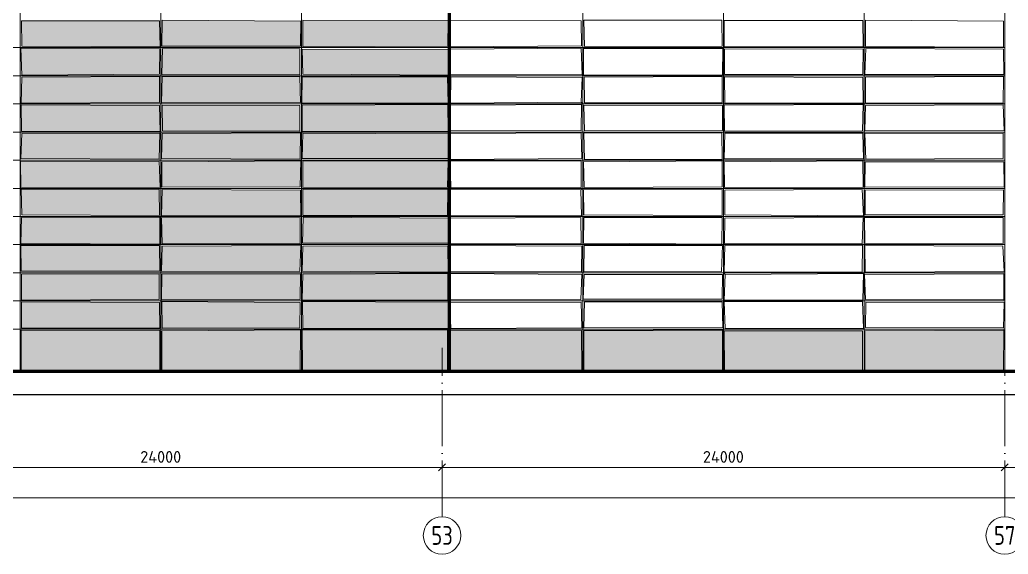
# Model space of a CAD drawing. Extents: x -50000 to 1632000, y -47600 to 308800.
# Drawn here: x 293987 to 336150, y 213200 to 235987 of the extents above; entities that cross this region are included whole.
import ezdxf
from ezdxf.enums import TextEntityAlignment as Align

# ---------------------------------------------------------------- set-up
doc = ezdxf.new("R2010")
doc.units = 0
doc.header["$MEASUREMENT"] = 0
doc.linetypes.add('ACAD_ISO04W100', pattern=[30, 24, -3, 0, -3])
doc.layers.get('Defpoints').update_dxf_attribs({"color": 6})
doc.layers.add('1', color=7, linetype='Continuous')
doc.styles.get("Standard").update_dxf_attribs({"font": 'isocpeur.ttf'})
doc.dimstyles.get("Standard").update_dxf_attribs({"dimscale": 200, "dimtxt": 2.5, "dimasz": 1.5, "dimexe": 1.5, "dimexo": 5, "dimgap": 1, "dimtad": 1, "dimtoh": 1, "dimdec": 0, "dimrnd": 10, "dimzin": 0, "dimtxsty": 'Standard', "dimblk": 'OBLIQUE', "dimcen": 1, "dimdle": 1.5, "dimclrd": 256, "dimclre": 256, "dimclrt": 256, "dimadec": 0, "dimazin": 0, "dimtfac": 1, "dimtdec": 0, "dimtix": 1, "dimtmove": 0, "dimatfit": 3, "dimldrblk": 'NONE', "dimfxl": 1, "dimtolj": 1, "dimtzin": 0, "dimlwd": 18, "dimlwe": 18, "dimarcsym": 1})

# ---------------------------------------------------------------- blocks, each defined once
blk = doc.blocks.new('_Oblique')
at = {"color": 0, "linetype": 'ByBlock', "lineweight": -2}
blk.add_line((-0.5, -0.5), (0.5, 0.5), dxfattribs=at)
blk = doc.blocks.new('*D4')
at = {"layer": '1', "linetype": 'Continuous', "lineweight": 18, "transparency": 16777216}
blk.add_line((-300, 215600), (402300, 215600), dxfattribs=at)
at = {"layer": 'Defpoints', "color": 0, "linetype": 'Continuous', "transparency": 16777216}
for p in [(0, 220000), (402000, 220000), (402000, 215600)]:
    blk.add_point(p, dxfattribs=at)
at = {"layer": '1', "linetype": 'Continuous', "lineweight": 18, "transparency": 16777216, "xscale": 300, "yscale": 300, "zscale": 300, "rotation": 180}
blk.add_blockref('_Oblique', (0, 215600), dxfattribs=at)
at = {"layer": '1', "linetype": 'Continuous', "lineweight": 18, "transparency": 16777216, "xscale": 300, "yscale": 300, "zscale": 300}
blk.add_blockref('_Oblique', (402000, 215600), dxfattribs=at)
at = {"layer": '1', "linetype": 'Continuous', "lineweight": 18, "transparency": 16777216, "insert": (201000, 216050), "char_height": 500, "attachment_point": 5}
blk.add_mtext('\\A1;402000', dxfattribs=at)
blk = doc.blocks.new('_None')
blk = doc.blocks.new('*D15')
at = {"layer": '1', "linetype": 'Continuous', "lineweight": 18, "transparency": 16777216}
blk.add_line((287700, 216900), (312300, 216900), dxfattribs=at)
at = {"layer": 'Defpoints', "color": 0, "linetype": 'Continuous', "transparency": 16777216}
for p in [(288000, 220000), (312000, 220000), (312000, 216900)]:
    blk.add_point(p, dxfattribs=at)
at = {"layer": '1', "linetype": 'Continuous', "lineweight": 18, "transparency": 16777216, "xscale": 300, "yscale": 300, "zscale": 300, "rotation": 180}
blk.add_blockref('_Oblique', (288000, 216900), dxfattribs=at)
at = {"layer": '1', "linetype": 'Continuous', "lineweight": 18, "transparency": 16777216, "xscale": 300, "yscale": 300, "zscale": 300}
blk.add_blockref('_Oblique', (312000, 216900), dxfattribs=at)
at = {"layer": '1', "linetype": 'Continuous', "lineweight": 18, "transparency": 16777216, "insert": (300000, 217350), "char_height": 500, "attachment_point": 5}
blk.add_mtext('\\A1;24000', dxfattribs=at)
blk = doc.blocks.new('*D16')
at = {"layer": '1', "linetype": 'Continuous', "lineweight": 18, "transparency": 16777216}
blk.add_line((311700, 216900), (336300, 216900), dxfattribs=at)
at = {"layer": 'Defpoints', "color": 0, "linetype": 'Continuous', "transparency": 16777216}
for p in [(312000, 220000), (336000, 220000), (336000, 216900)]:
    blk.add_point(p, dxfattribs=at)
at = {"layer": '1', "linetype": 'Continuous', "lineweight": 18, "transparency": 16777216, "xscale": 300, "yscale": 300, "zscale": 300, "rotation": 180}
blk.add_blockref('_Oblique', (312000, 216900), dxfattribs=at)
at = {"layer": '1', "linetype": 'Continuous', "lineweight": 18, "transparency": 16777216, "xscale": 300, "yscale": 300, "zscale": 300}
blk.add_blockref('_Oblique', (336000, 216900), dxfattribs=at)
at = {"layer": '1', "linetype": 'Continuous', "lineweight": 18, "transparency": 16777216, "insert": (324000, 217350), "char_height": 500, "attachment_point": 5}
blk.add_mtext('\\A1;24000', dxfattribs=at)
blk = doc.blocks.new('*D17')
at = {"layer": '1', "linetype": 'Continuous', "lineweight": 18, "transparency": 16777216}
blk.add_line((335700, 216900), (402300, 216900), dxfattribs=at)
at = {"layer": 'Defpoints', "color": 0, "linetype": 'Continuous', "transparency": 16777216}
for p in [(336000, 220000), (402000, 220000), (402000, 216900)]:
    blk.add_point(p, dxfattribs=at)
at = {"layer": '1', "linetype": 'Continuous', "lineweight": 18, "transparency": 16777216, "xscale": 300, "yscale": 300, "zscale": 300, "rotation": 180}
blk.add_blockref('_Oblique', (336000, 216900), dxfattribs=at)
at = {"layer": '1', "linetype": 'Continuous', "lineweight": 18, "transparency": 16777216, "xscale": 300, "yscale": 300, "zscale": 300}
blk.add_blockref('_Oblique', (402000, 216900), dxfattribs=at)
at = {"layer": '1', "linetype": 'Continuous', "lineweight": 18, "transparency": 16777216, "insert": (369000, 217350), "char_height": 500, "attachment_point": 5}
blk.add_mtext('\\A1;66000', dxfattribs=at)

msp = doc.modelspace()

# ---------------------------------------------------------------- hatches: boundary and pattern name
at = {"layer": '1', "linetype": 'Continuous'}
h = msp.add_hatch(color=251, dxfattribs=at)
h.dxf.hatch_style = 1
h.paths.add_polyline_path([(299947.1, 235942.1), (294060.9, 235944.1), (294072.9, 234856.7), (299974.7, 234832.2)])
h = msp.add_hatch(color=251, dxfattribs=at)
h.dxf.hatch_style = 1
h.paths.add_polyline_path([(305969.3, 235930), (300061.2, 235968.8), (300052.6, 234865.6), (305961.5, 234858)])
h = msp.add_hatch(color=251, dxfattribs=at)
h.dxf.hatch_style = 1
h.paths.add_polyline_path([(312254.9, 235956.6), (306061.9, 235964.6), (306060.7, 234829.6), (312244.4, 234859.5)])
h = msp.add_hatch(color=251, dxfattribs=at)
h.dxf.hatch_style = 1
h.paths.add_polyline_path([(299964.5, 234743.2), (294027.2, 234773.6), (294069.1, 233628.8), (299949.6, 233663.4)])
h = msp.add_hatch(color=251, dxfattribs=at)
h.dxf.hatch_style = 1
h.paths.add_polyline_path([(305926.8, 234745.7), (300074.2, 234765.7), (300050.1, 233657.7), (305927.9, 233642.8)])
h = msp.add_hatch(color=251, dxfattribs=at)
h.dxf.hatch_style = 1
h.paths.add_polyline_path([(312274.7, 234726.4), (306036.6, 234735.7), (306060.9, 233661.3), (312266.7, 233625)])
h = msp.add_hatch(color=251, dxfattribs=at)
h.dxf.hatch_style = 1
h.paths.add_polyline_path([(299949.8, 233563.6), (294074.5, 233540.8), (294051.6, 232426.8), (299952.3, 232457.4)])
h = msp.add_hatch(color=251, dxfattribs=at)
h.dxf.hatch_style = 1
h.paths.add_polyline_path([(305936.7, 233568.8), (300062.8, 233573.6), (300033.2, 232449.1), (305964.6, 232454.3)])
h = msp.add_hatch(color=251, dxfattribs=at)
h.dxf.hatch_style = 1
h.paths.add_polyline_path([(312230, 233560.2), (306034.6, 233548.1), (306025, 232432.4), (312254.5, 232426.9)])
h = msp.add_hatch(color=251, dxfattribs=at)
h.dxf.hatch_style = 1
h.paths.add_polyline_path([(299947.3, 232337), (294047.2, 232365.9), (294067.4, 231239.7), (299971.9, 231225.4)])
h = msp.add_hatch(color=251, dxfattribs=at)
h.dxf.hatch_style = 1
h.paths.add_polyline_path([(305928.1, 232337.7), (300066.6, 232350.5), (300073.1, 231253.1), (305933.6, 231235.5)])
h = msp.add_hatch(color=251, dxfattribs=at)
h.dxf.hatch_style = 1
h.paths.add_polyline_path([(312249, 232368.8), (306031, 232350.6), (306039.4, 231225.2), (312262.8, 231242.7)])
h = msp.add_hatch(color=251, dxfattribs=at)
h.dxf.hatch_style = 1
h.paths.add_polyline_path([(299954.8, 231145.2), (294069.9, 231144.2), (294035.1, 230072.8), (299939.3, 230041.7)])
h = msp.add_hatch(color=251, dxfattribs=at)
h.dxf.hatch_style = 1
h.paths.add_polyline_path([(305955.6, 231169), (300063.1, 231142.2), (300027.4, 230066.9), (305947.3, 230050.5)])
h = msp.add_hatch(color=251, dxfattribs=at)
h.dxf.hatch_style = 1
h.paths.add_polyline_path([(312260.5, 231129.5), (306056.8, 231155.1), (306030.3, 230069.9), (312253.6, 230069.3)])
h = msp.add_hatch(color=251, dxfattribs=at)
h.dxf.hatch_style = 1
h.paths.add_polyline_path([(299935.1, 229959.3), (294025.3, 229947.2), (294034.9, 228831), (299969.4, 228846.1)])
h = msp.add_hatch(color=251, dxfattribs=at)
h.dxf.hatch_style = 1
h.paths.add_polyline_path([(305971.5, 229967.6), (300049.7, 229936.3), (300048.1, 228846.1), (305952.9, 228868.8)])
h = msp.add_hatch(color=251, dxfattribs=at)
h.dxf.hatch_style = 1
h.paths.add_polyline_path([(312264.5, 229952.5), (306067.1, 229969), (306061, 228837.3), (312232.6, 228852.1)])
h = msp.add_hatch(color=251, dxfattribs=at)
h.dxf.hatch_style = 1
h.paths.add_polyline_path([(299939.6, 228764.7), (294045.8, 228763.8), (294072.7, 227667.6), (299945.8, 227641.9)])
h = msp.add_hatch(color=251, dxfattribs=at)
h.dxf.hatch_style = 1
h.paths.add_polyline_path([(305965, 228725.5), (300061.7, 228753.7), (300031, 227632.1), (305971, 227630.9)])
h = msp.add_hatch(color=251, dxfattribs=at)
h.dxf.hatch_style = 1
h.paths.add_polyline_path([(312251.8, 228768.7), (306066.3, 228767.8), (306062.6, 227635.6), (312231.7, 227644.3)])
h = msp.add_hatch(color=251, dxfattribs=at)
h.dxf.hatch_style = 1
h.paths.add_polyline_path([(299966.3, 227574.7), (294055.7, 227549.8), (294027.5, 226452.9), (299964.6, 226426.1)])
h = msp.add_hatch(color=251, dxfattribs=at)
h.dxf.hatch_style = 1
h.paths.add_polyline_path([(305949.9, 227550.5), (300038.3, 227541.4), (300063.2, 226431.9), (305943.9, 226427.8)])
h = msp.add_hatch(color=251, dxfattribs=at)
h.dxf.hatch_style = 1
h.paths.add_polyline_path([(312265.4, 227532.6), (306069.2, 227570.6), (306047.3, 226460.9), (312265.4, 226465.8)])
h = msp.add_hatch(color=251, dxfattribs=at)
h.dxf.hatch_style = 1
h.paths.add_polyline_path([(299950.1, 226366.3), (294037.1, 226364.9), (294046.6, 225269.8), (299955.4, 225269.1)])
h = msp.add_hatch(color=251, dxfattribs=at)
h.dxf.hatch_style = 1
h.paths.add_polyline_path([(305971.1, 226366.6), (300060.4, 226329.5), (300034.8, 225264.9), (305933.3, 225255)])
h = msp.add_hatch(color=251, dxfattribs=at)
h.dxf.hatch_style = 1
h.paths.add_polyline_path([(312252.2, 226345.6), (306066.9, 226341.3), (306039.6, 225261.8), (312259.3, 225229.6)])
h = msp.add_hatch(color=251, dxfattribs=at)
h.dxf.hatch_style = 1
h.paths.add_polyline_path([(305958, 225159.3), (300046.1, 225136.9), (300034.7, 224050.8), (305945.1, 224061.9)])
h = msp.add_hatch(color=251, dxfattribs=at)
h.dxf.hatch_style = 1
h.paths.add_polyline_path([(312249.7, 225166.4), (306068, 225138.2), (306039.7, 224042.9), (312249.6, 224029.6)])
h = msp.add_hatch(color=251, dxfattribs=at)
h.dxf.hatch_style = 1
h.paths.add_polyline_path([(299939.7, 225148.3), (294063.9, 225144.4), (294058.2, 224038.4), (299930.7, 224064.7)])
h = msp.add_hatch(color=251, dxfattribs=at)
h.dxf.hatch_style = 1
h.paths.add_polyline_path([(299948.6, 223929.3), (294059.9, 223966), (294054.5, 222841.5), (299955.4, 222837.8)])
h = msp.add_hatch(color=251, dxfattribs=at)
h.dxf.hatch_style = 1
h.paths.add_polyline_path([(305946.3, 223937.5), (300040.9, 223974.1), (300057.5, 222833.8), (305927.7, 222857)])
h = msp.add_hatch(color=251, dxfattribs=at)
h.dxf.hatch_style = 1
h.paths.add_polyline_path([(312271.3, 223947.6), (306050.3, 223971.5), (306056.3, 222828.5), (312272.5, 222840.3)])
h = msp.add_hatch(color=251, dxfattribs=at)
h.dxf.hatch_style = 1
h.paths.add_polyline_path([(299967.8, 222732.8), (294043.1, 222750.9), (294041.3, 221049.5), (299954.7, 221063)])
h = msp.add_hatch(color=251, dxfattribs=at)
h.dxf.hatch_style = 1
h.paths.add_polyline_path([(305956.7, 222768.5), (300049.2, 222730.3), (300047.5, 221025.9), (305952.8, 221028.4)])
h = msp.add_hatch(color=251, dxfattribs=at)
h.dxf.hatch_style = 1
h.paths.add_polyline_path([(312233.2, 222748.9), (306037.4, 222772.3), (306051.7, 221061.6), (312229.1, 221050.4)])
h = msp.add_hatch(color=251, dxfattribs=at)
h.dxf.hatch_style = 1
h.paths.add_polyline_path([(317945.6, 222733.7), (312341.5, 222755.8), (312367, 221047.7), (317956.3, 221032.2)])
h = msp.add_hatch(color=251, dxfattribs=at)
h.dxf.hatch_style = 1
h.paths.add_polyline_path([(318041, 222738.8), (318047.5, 221035.2), (323961, 221030.5), (323966.9, 222771.9)])
h = msp.add_hatch(color=251, dxfattribs=at)
h.dxf.hatch_style = 1
h.paths.add_polyline_path([(329934.4, 222730.4), (324039.6, 222728.2), (324044.4, 221068), (329933.6, 221033.6)])
h = msp.add_hatch(color=251, dxfattribs=at)
h.dxf.hatch_style = 1
h.paths.add_polyline_path([(335959.1, 222751.3), (330031.8, 222725.2), (330034.8, 221050.7), (335953, 221053.8)])

# ---------------------------------------------------------------- linework, layer by layer
at = {"layer": '1', "color": 8, "linetype": 'Continuous', "lineweight": 13}
for p, q in [((294000, 221000), (294000, 276200)), ((300000, 221000), (300000, 276200)), ((306000, 221000), (306000, 276200)), ((312300, 221000), (312300, 276200)), ((324000, 221000), (324000, 258800)), ((330000, 258800), (330000, 221000)), ((336000, 221000), (336000, 258800)), ((318000, 221000), (318000, 254000)), ((336000, 234800), (258000, 234800)), ((336000, 233600), (228326.1, 233600)), ((336000, 232400), (228332.4, 232400)), ((336000, 231200), (287700, 231200)), ((336000, 230000), (282000, 230000)), ((252000, 228800), (336000, 228800)), ((336000, 227600), (282000, 227600)), ((336000, 226400), (252000, 226400)), ((336000, 225200), (252000, 225200)), ((336000, 224000), (252000, 224000)), ((336000, 222800), (252000, 222800)), ((252000, 221000), (336000, 221000))]:
    msp.add_line(p, q, dxfattribs=at)
at = {"layer": '1', "color": 7, "linetype": 'Continuous', "lineweight": 9}
for p, q in [((294060.9, 235944.1), (299947.1, 235942.1)), ((294072.9, 234856.7), (294060.9, 235944.1)), ((299974.7, 234832.2), (299947.1, 235942.1)), ((300052.6, 234865.6), (300061.2, 235968.8)), ((300061.2, 235968.8), (305969.3, 235930)), ((305961.5, 234858), (305969.3, 235930)), ((306060.7, 234829.6), (306061.9, 235964.6)), ((306061.9, 235964.6), (312254.9, 235956.6)), ((312244.4, 234859.5), (312254.9, 235956.6)), ((294072.9, 234856.7), (299974.7, 234832.2)), ((300052.6, 234865.6), (305961.5, 234858)), ((306060.7, 234829.6), (312244.4, 234859.5)), ((294027.2, 234773.6), (299964.5, 234743.2)), ((294069.1, 233628.8), (294027.2, 234773.6)), ((299949.6, 233663.4), (299964.5, 234743.2)), ((300050.1, 233657.7), (300074.2, 234765.7)), ((300074.2, 234765.7), (305926.8, 234745.7)), ((305927.9, 233642.8), (305926.8, 234745.7)), ((306036.6, 234735.7), (312274.7, 234726.4)), ((306060.9, 233661.3), (306036.6, 234735.7)), ((312266.7, 233625), (312274.7, 234726.4)), ((294069.1, 233628.8), (299949.6, 233663.4)), ((300050.1, 233657.7), (305927.9, 233642.8)), ((306060.9, 233661.3), (312266.7, 233625)), ((294051.6, 232426.8), (294074.5, 233540.8)), ((294074.5, 233540.8), (299949.8, 233563.6)), ((299952.3, 232457.4), (299949.8, 233563.6)), ((300033.2, 232449.1), (300062.8, 233573.6)), ((300062.8, 233573.6), (305936.7, 233568.8)), ((305964.6, 232454.3), (305936.7, 233568.8)), ((306025, 232432.4), (306034.6, 233548.1)), ((306034.6, 233548.1), (312230, 233560.2)), ((312254.5, 232426.9), (312230, 233560.2)), ((294047.2, 232365.9), (299947.3, 232337)), ((294067.4, 231239.7), (294047.2, 232365.9)), ((294051.6, 232426.8), (299952.3, 232457.4)), ((299971.9, 231225.4), (299947.3, 232337)), ((300033.2, 232449.1), (305964.6, 232454.3)), ((300066.6, 232350.5), (305928.1, 232337.7)), ((300073.1, 231253.1), (300066.6, 232350.5)), ((305933.6, 231235.5), (305928.1, 232337.7)), ((306025, 232432.4), (312254.5, 232426.9)), ((306031, 232350.6), (312249, 232368.8)), ((306039.4, 231225.2), (306031, 232350.6)), ((312262.8, 231242.7), (312249, 232368.8)), ((294035.1, 230072.8), (294069.9, 231144.2)), ((294067.4, 231239.7), (299971.9, 231225.4)), ((294069.9, 231144.2), (299954.8, 231145.2)), ((299939.3, 230041.7), (299954.8, 231145.2)), ((300027.4, 230066.9), (300063.1, 231142.2)), ((300063.1, 231142.2), (305955.6, 231169)), ((300073.1, 231253.1), (305933.6, 231235.5)), ((305947.3, 230050.5), (305955.6, 231169)), ((306030.3, 230069.9), (306056.8, 231155.1)), ((306039.4, 231225.2), (312262.8, 231242.7)), ((306056.8, 231155.1), (312260.5, 231129.5)), ((312253.6, 230069.3), (312260.5, 231129.5)), ((294025.3, 229947.2), (299935.1, 229959.3)), ((294034.9, 228831), (294025.3, 229947.2)), ((294035.1, 230072.8), (299939.3, 230041.7)), ((299969.4, 228846.1), (299935.1, 229959.3)), ((300027.4, 230066.9), (305947.3, 230050.5)), ((300048.1, 228846.1), (300049.7, 229936.3)), ((300049.7, 229936.3), (305971.5, 229967.6)), ((305952.9, 228868.8), (305971.5, 229967.6)), ((306030.3, 230069.9), (312253.6, 230069.3)), ((306061, 228837.3), (306067.1, 229969)), ((306067.1, 229969), (312264.5, 229952.5)), ((312232.6, 228852.1), (312264.5, 229952.5)), ((294034.9, 228831), (299969.4, 228846.1)), ((294045.8, 228763.8), (299939.6, 228764.7)), ((294072.7, 227667.6), (294045.8, 228763.8)), ((299945.8, 227641.9), (299939.6, 228764.7)), ((300031, 227632.1), (300061.7, 228753.7)), ((300048.1, 228846.1), (305952.9, 228868.8)), ((300061.7, 228753.7), (305965, 228725.5)), ((305971, 227630.9), (305965, 228725.5)), ((306061, 228837.3), (312232.6, 228852.1)), ((306062.6, 227635.6), (306066.3, 228767.8)), ((306066.3, 228767.8), (312251.8, 228768.7)), ((312231.7, 227644.3), (312251.8, 228768.7)), ((294027.5, 226452.9), (294055.7, 227549.8)), ((294055.7, 227549.8), (299966.3, 227574.7)), ((294072.7, 227667.6), (299945.8, 227641.9)), ((299964.6, 226426.1), (299966.3, 227574.7)), ((300031, 227632.1), (305971, 227630.9)), ((300038.3, 227541.4), (305949.9, 227550.5)), ((300063.2, 226431.9), (300038.3, 227541.4)), ((305943.9, 226427.8), (305949.9, 227550.5)), ((306047.3, 226460.9), (306069.2, 227570.6)), ((306062.6, 227635.6), (312231.7, 227644.3)), ((306069.2, 227570.6), (312265.4, 227532.6)), ((312265.4, 226465.8), (312265.4, 227532.6)), ((294027.5, 226452.9), (299964.6, 226426.1)), ((300063.2, 226431.9), (305943.9, 226427.8)), ((306047.3, 226460.9), (312265.4, 226465.8)), ((294037.1, 226364.9), (299950.1, 226366.3)), ((294046.6, 225269.8), (294037.1, 226364.9)), ((299955.4, 225269.1), (299950.1, 226366.3)), ((300034.8, 225264.9), (300060.4, 226329.5)), ((300060.4, 226329.5), (305971.1, 226366.6)), ((305933.3, 225255), (305971.1, 226366.6)), ((306039.6, 225261.8), (306066.9, 226341.3)), ((306066.9, 226341.3), (312252.2, 226345.6)), ((312259.3, 225229.6), (312252.2, 226345.6)), ((294046.6, 225269.8), (299955.4, 225269.1)), ((300034.8, 225264.9), (305933.3, 225255)), ((300046.1, 225136.9), (305958, 225159.3)), ((305945.1, 224061.9), (305958, 225159.3)), ((306039.6, 225261.8), (312259.3, 225229.6)), ((306068, 225138.2), (312249.7, 225166.4)), ((312249.6, 224029.6), (312249.7, 225166.4)), ((294058.2, 224038.4), (294063.9, 225144.4)), ((294063.9, 225144.4), (299939.7, 225148.3)), ((299930.7, 224064.7), (299939.7, 225148.3)), ((300034.7, 224050.8), (300046.1, 225136.9)), ((306039.7, 224042.9), (306068, 225138.2)), ((294054.5, 222841.5), (294059.9, 223966)), ((294058.2, 224038.4), (299930.7, 224064.7)), ((294059.9, 223966), (299948.6, 223929.3)), ((299955.4, 222837.8), (299948.6, 223929.3)), ((300034.7, 224050.8), (305945.1, 224061.9)), ((300040.9, 223974.1), (305946.3, 223937.5)), ((300057.5, 222833.8), (300040.9, 223974.1)), ((305927.7, 222857), (305946.3, 223937.5)), ((306039.7, 224042.9), (312249.6, 224029.6)), ((306050.3, 223971.5), (312271.3, 223947.6)), ((306056.3, 222828.5), (306050.3, 223971.5)), ((312272.5, 222840.3), (312271.3, 223947.6)), ((294041.3, 221049.5), (294043.1, 222750.9)), ((294043.1, 222750.9), (299967.8, 222732.8)), ((294054.5, 222841.5), (299955.4, 222837.8)), ((299954.7, 221063), (299967.8, 222732.8)), ((300047.5, 221025.9), (300049.2, 222730.3)), ((300049.2, 222730.3), (305956.7, 222768.5)), ((300057.5, 222833.8), (305927.7, 222857)), ((305952.8, 221028.4), (305956.7, 222768.5)), ((306037.4, 222772.3), (312233.2, 222748.9)), ((306051.7, 221061.6), (306037.4, 222772.3)), ((306056.3, 222828.5), (312272.5, 222840.3)), ((312229.1, 221050.4), (312233.2, 222748.9)), ((312341.5, 222755.8), (317945.6, 222733.7)), ((312367, 221047.7), (312341.5, 222755.8)), ((317956.3, 221032.2), (317945.6, 222733.7)), ((318047.5, 221035.2), (318041, 222738.8)), ((323961, 221030.5), (323966.9, 222771.9)), ((324039.6, 222728.2), (329934.4, 222730.4)), ((324044.4, 221068), (324039.6, 222728.2)), ((329933.6, 221033.6), (329934.4, 222730.4)), ((330031.8, 222725.2), (335959.1, 222751.3)), ((330034.8, 221050.7), (330031.8, 222725.2)), ((294041.3, 221049.5), (299954.7, 221063)), ((300047.5, 221025.9), (305952.8, 221028.4)), ((306051.7, 221061.6), (312229.1, 221050.4)), ((312367, 221047.7), (317956.3, 221032.2)), ((318047.5, 221035.2), (323961, 221030.5)), ((324044.4, 221068), (329933.6, 221033.6)), ((330034.8, 221050.7), (335953, 221053.8))]:
    msp.add_line(p, q, dxfattribs=at)
at = {"layer": '1', "color": 8, "linetype": 'Continuous', "lineweight": 9}
for p, q in [((312340.7, 235964.7), (317930.3, 235940.4)), ((312345.4, 234834.7), (312340.7, 235964.7)), ((317950.1, 234871.8), (317930.3, 235940.4)), ((318048.1, 235969.5), (323928.7, 235973.6)), ((318071.3, 234844.4), (318048.1, 235969.5)), ((323946.5, 234863.5), (323928.7, 235973.6)), ((324032.5, 235959.1), (329946, 235952.9)), ((324039.2, 234842.2), (324032.5, 235959.1)), ((329968.2, 234834.2), (329946, 235952.9)), ((330056.1, 235968.5), (335947.8, 235932)), ((330060.6, 234844.6), (330056.1, 235968.5)), ((312345.4, 234834.7), (317950.1, 234871.8)), ((318071.3, 234844.4), (323946.5, 234863.5)), ((312353.6, 233674.4), (312353.8, 234730.8)), ((312353.8, 234730.8), (317936.6, 234771)), ((317973.2, 233644.9), (317936.6, 234771)), ((318035.3, 233625.7), (318038.6, 234758.5)), ((318038.6, 234758.5), (323973.7, 234767.4)), ((323964.6, 233638.2), (323973.7, 234767.4)), ((324039.2, 234842.2), (329968.2, 234834.2)), ((324040.5, 233658.9), (324049, 234752.3)), ((324049, 234752.3), (329965.7, 234732.7)), ((329955.1, 233651), (329965.7, 234732.7)), ((330031.2, 233655), (330072.3, 234765.3)), ((330060.6, 234844.6), (335949.9, 234825.1)), ((330072.3, 234765.3), (335948.7, 234729.3)), ((312353.6, 233674.4), (317973.2, 233644.9)), ((318035.3, 233625.7), (323964.6, 233638.2)), ((324040.5, 233658.9), (329955.1, 233651)), ((330031.2, 233655), (335958.3, 233647.6)), ((312360.8, 232428.4), (312368, 233554)), ((312368, 233554), (317970.8, 233529.9)), ((317927.6, 232469.9), (317970.8, 233529.9)), ((318060.8, 233540.2), (323954.5, 233566.1)), ((318074.6, 232448.5), (318060.8, 233540.2)), ((323941.6, 232448.8), (323954.5, 233566.1)), ((324040.9, 233557.9), (329947, 233531.3)), ((324062.8, 232436.4), (324040.9, 233557.9)), ((329957.3, 232433.7), (329947, 233531.3)), ((330061.9, 233538.4), (335951.9, 233568.2)), ((330064.6, 232449.1), (330061.9, 233538.4)), ((312336.1, 232352.9), (317949.4, 232373)), ((312347.9, 231266.5), (312336.1, 232352.9)), ((312360.8, 232428.4), (317927.6, 232469.9)), ((318000, 232400), (317927.6, 232469.9)), ((317939, 231251.3), (317949.4, 232373)), ((318041.8, 232342.5), (323955.1, 232333.3)), ((318070.4, 231251.2), (318041.8, 232342.5)), ((318074.6, 232448.5), (323941.6, 232448.8)), ((323968.9, 231271.4), (323955.1, 232333.3)), ((324036, 232343.8), (329965.9, 232369.4)), ((324050.4, 231241), (324036, 232343.8)), ((324062.8, 232436.4), (329957.3, 232433.7)), ((329929.4, 231255.9), (329965.9, 232369.4)), ((330027.4, 231245.4), (330063.1, 232333.9)), ((330063.1, 232333.9), (335927.3, 232366.7)), ((330064.6, 232449.1), (335930.1, 232430.6)), ((312347.9, 231266.5), (317939, 231251.3)), ((312355, 230025.8), (312356.8, 231133.6)), ((312356.8, 231133.6), (317934.6, 231166)), ((317964.5, 230065.6), (317934.6, 231166)), ((318054.3, 231148), (323931.3, 231160.3)), ((318071, 230025.2), (318054.3, 231148)), ((318070.4, 231251.2), (323968.9, 231271.4)), ((323946.8, 230029.4), (323931.3, 231160.3)), ((324036, 230055.6), (324055.7, 231148.3)), ((324050.4, 231241), (329929.4, 231255.9)), ((324055.7, 231148.3), (329946.5, 231148.2)), ((329973.2, 230063.6), (329946.5, 231148.2)), ((330027, 231138.5), (335932.1, 231158.7)), ((330074.7, 230050.5), (330027, 231138.5)), ((330027.4, 231245.4), (335971.5, 231259.3)), ((312346.1, 229967.1), (317931.6, 229954.3)), ((312373.3, 228826.5), (312346.1, 229967.1)), ((312355, 230025.8), (317964.5, 230065.6)), ((317929, 228842.7), (317931.6, 229954.3)), ((318029.5, 229928.5), (323948.3, 229969.9)), ((318060.8, 228840.4), (318029.5, 229928.5)), ((318071, 230025.2), (323946.8, 230029.4)), ((323944.2, 228857.1), (323948.3, 229969.9)), ((324035.3, 229937.1), (329944, 229973.5)), ((324052.9, 228833.2), (324035.3, 229937.1)), ((324036, 230055.6), (329973.2, 230063.6)), ((329966.4, 228851), (329944, 229973.5)), ((330036.4, 228865.3), (330054.6, 229931.8)), ((330054.6, 229931.8), (335962.9, 229934.1)), ((330074.7, 230050.5), (335930.6, 230066.4)), ((312331.7, 228745.8), (317926.5, 228729.2)), ((312332.1, 227629.8), (312331.7, 228745.8)), ((312373.3, 228826.5), (317929, 228842.7)), ((318000, 228800), (317926.5, 228729.2)), ((317945.5, 227628.2), (317926.5, 228729.2)), ((318028.6, 228738.6), (323952.9, 228751.4)), ((318052.2, 227673.7), (318028.6, 228738.6)), ((318060.8, 228840.4), (323944.2, 228857.1)), ((323951.2, 227639.6), (323952.9, 228751.4)), ((324052.9, 228833.2), (329966.4, 228851)), ((324062.8, 228727), (329926, 228749.5)), ((324063.5, 227671.4), (324062.8, 228727)), ((329974.6, 227631.1), (329926, 228749.5)), ((330036.4, 228865.3), (335971, 228855.8)), ((330050.5, 228729), (335944.6, 228743)), ((330050.9, 227674.6), (330050.5, 228729)), ((312332.1, 227629.8), (317945.5, 227628.2)), ((312335.1, 227530.4), (317925.4, 227560.4)), ((312339.5, 226457.5), (312335.1, 227530.4)), ((317940.1, 226430), (317925.4, 227560.4)), ((318032, 226469.3), (318053.7, 227555.3)), ((318052.2, 227673.7), (323951.2, 227639.6)), ((318053.7, 227555.3), (323946.8, 227558.3)), ((323936.6, 226426.2), (323946.8, 227558.3)), ((324050, 226450.7), (324066, 227531.8)), ((324063.5, 227671.4), (329974.6, 227631.1)), ((324066, 227531.8), (329956.5, 227556.3)), ((329925.2, 226432.6), (329956.5, 227556.3)), ((330025.6, 227552.7), (335929.2, 227560.3)), ((330032.9, 226466.5), (330025.6, 227552.7)), ((330050.9, 227674.6), (335940.9, 227674.6)), ((312339.5, 226457.5), (317940.1, 226430)), ((318032, 226469.3), (323936.6, 226426.2)), ((324050, 226450.7), (329925.2, 226432.6)), ((330032.9, 226466.5), (335937.4, 226445.7)), ((312332.7, 226362.7), (317962.5, 226334.3)), ((312349.9, 225258.2), (312332.7, 226362.7)), ((317943.7, 225233.7), (317962.5, 226334.3)), ((318052.4, 225234), (318059.3, 226362)), ((318059.3, 226362), (323955.4, 226366.1)), ((323926.2, 225260.3), (323955.4, 226366.1)), ((324036.6, 225237.1), (324067.9, 226362.8)), ((324067.9, 226362.8), (329936, 226374.7)), ((329926.7, 225225.2), (329936, 226374.7)), ((330034.7, 226362.5), (335926.1, 226341.4)), ((330046.3, 225232.1), (330034.7, 226362.5)), ((312346.8, 224049.3), (312361.2, 225168)), ((312349.9, 225258.2), (317943.7, 225233.7)), ((312361.2, 225168), (317957.5, 225127.2)), ((318052.4, 225234), (323926.2, 225260.3)), ((324000, 225200), (324070.5, 225125.3)), ((324036.6, 225237.1), (329926.7, 225225.2)), ((329972.6, 225169.5), (324070.5, 225125.3)), ((329951.4, 224044.3), (329972.6, 225169.5)), ((330025.7, 225133), (335961.7, 225154.1)), ((330046.3, 225232.1), (335974.8, 225251.3)), ((317926, 224066.2), (317957.5, 225127.2)), ((318025.3, 224074.4), (318068.4, 225131)), ((318068.4, 225131), (323959.8, 225125.8)), ((323951.3, 224073.4), (323959.8, 225125.8)), ((324070.5, 225125.3), (324028.2, 224029.3)), ((330055.5, 224066), (330025.7, 225133)), ((312326.6, 223938.9), (317935.5, 223948.2)), ((312374.6, 222830.1), (312326.6, 223930.9)), ((312346.8, 224049.3), (317926, 224066.2)), ((317963.6, 222850.1), (317935.5, 223948.2)), ((318025.3, 224074.4), (323951.3, 224073.4)), ((318046.3, 222858.4), (318074.5, 223959.2)), ((318074.5, 223959.2), (323947.1, 223965.6)), ((323974.7, 222872.6), (323947.1, 223965.6)), ((324028.2, 224029.3), (329951.4, 224044.3)), ((324028.4, 223955), (329930.2, 223970.4)), ((324071.6, 222826), (324028.4, 223955)), ((329971.2, 222838.2), (329930.2, 223970.4)), ((330055.5, 224066), (335966.5, 224050.5)), ((330064.5, 222870.7), (330071.6, 223949.7)), ((330071.6, 223949.7), (335970.6, 223936.5)), ((312374.6, 222830.1), (317963.6, 222850.1)), ((318046.3, 222858.4), (323974.7, 222872.6)), ((324071.6, 222826), (329971.2, 222838.2)), ((330064.5, 222870.7), (335947.9, 222852.1))]:
    msp.add_line(p, q, dxfattribs=at)
at = {"layer": '1', "color": 8, "lineweight": 9}
for p, q in [((335947.8, 235932), (335949.9, 234825.1)), ((335948.7, 234729.3), (335958.3, 233647.6)), ((335951.9, 233568.2), (335930.1, 232430.6)), ((335927.3, 232366.7), (335971.5, 231259.3)), ((335932.1, 231158.7), (335930.6, 230066.4)), ((335962.9, 229934.1), (335971, 228855.8)), ((335944.6, 228743), (335940.9, 227674.6)), ((335929.2, 227560.3), (335937.4, 226445.7)), ((335926.1, 226341.4), (335974.8, 225251.3)), ((335961.7, 225154.1), (335966.5, 224050.5)), ((335970.6, 223936.5), (335947.9, 222852.1))]:
    msp.add_line(p, q, dxfattribs=at)
at = {"layer": '1', "color": 7, "linetype": 'Continuous'}
msp.add_line((318041, 222738.8), (323966.9, 222771.9), dxfattribs=at)
at = {"layer": '1', "color": 7, "lineweight": 9}
msp.add_line((335959.1, 222751.3), (335953, 221053.8), dxfattribs=at)
at = {"layer": '1', "color": 78, "linetype": 'ACAD_ISO04W100', "lineweight": 18, "ltscale": 100}
for p, q in [((312000, 214800), (312000, 222000)), ((336000, 214800), (336000, 222000))]:
    msp.add_line(p, q, dxfattribs=at)
at = {"layer": '1', "linetype": 'Continuous', "lineweight": 100}
msp.add_line((-10353.9, 221000), (426469.6, 221000), dxfattribs=at)
at = {"layer": '1', "lineweight": 70}
msp.add_lwpolyline([(287700, 221000), (287700, 276200), (312300, 276200), (312300, 221000)], dxfattribs=at)
at = {"layer": '1', "linetype": 'Continuous', "lineweight": 18}
for centre in [(312000, 214000), (336000, 214000)]:
    msp.add_circle(centre, 800, dxfattribs=at)
at = {"layer": 'Defpoints'}
msp.add_line((1463800, 220000), (-50000, 220000), dxfattribs=at)

# ---------------------------------------------------------------- texts
at = {"layer": '1', "width": 0.8}
for s, p in [('53', (312000, 214000)), ('57', (336000, 214000))]:
    msp.add_text(s, height=800, dxfattribs=at).set_placement(p, align=Align.MIDDLE_CENTER)

# ---------------------------------------------------------------- dimensions: what is measured, and where the dimension line sits
at = {"layer": '1', "linetype": 'Continuous', "lineweight": 18}
for base, p1, p2, override, picture, middle in [((402000, 215600), (0, 220000), (402000, 220000), {"dimse1": 1, "dimse2": 1, "dimsd1": 0, "dimsd2": 0}, '*D4', (201000, 216050)), ((312000, 216900), (288000, 220000), (312000, 220000), {"dimse1": 1, "dimse2": 1}, '*D15', (300000, 217350)), ((336000, 216900), (312000, 220000), (336000, 220000), {"dimse1": 1, "dimse2": 1}, '*D16', (324000, 217350)), ((402000, 216900), (336000, 220000), (402000, 220000), {"dimse1": 1, "dimse2": 1}, '*D17', (369000, 217350))]:
    dim = msp.add_linear_dim(base=base, p1=p1, p2=p2, dimstyle='Standard', override=override, dxfattribs=at)
    dim.commit()
    dim.dimension.update_dxf_attribs({"geometry": picture, "text_midpoint": middle})

doc.saveas('drawing.dxf')
